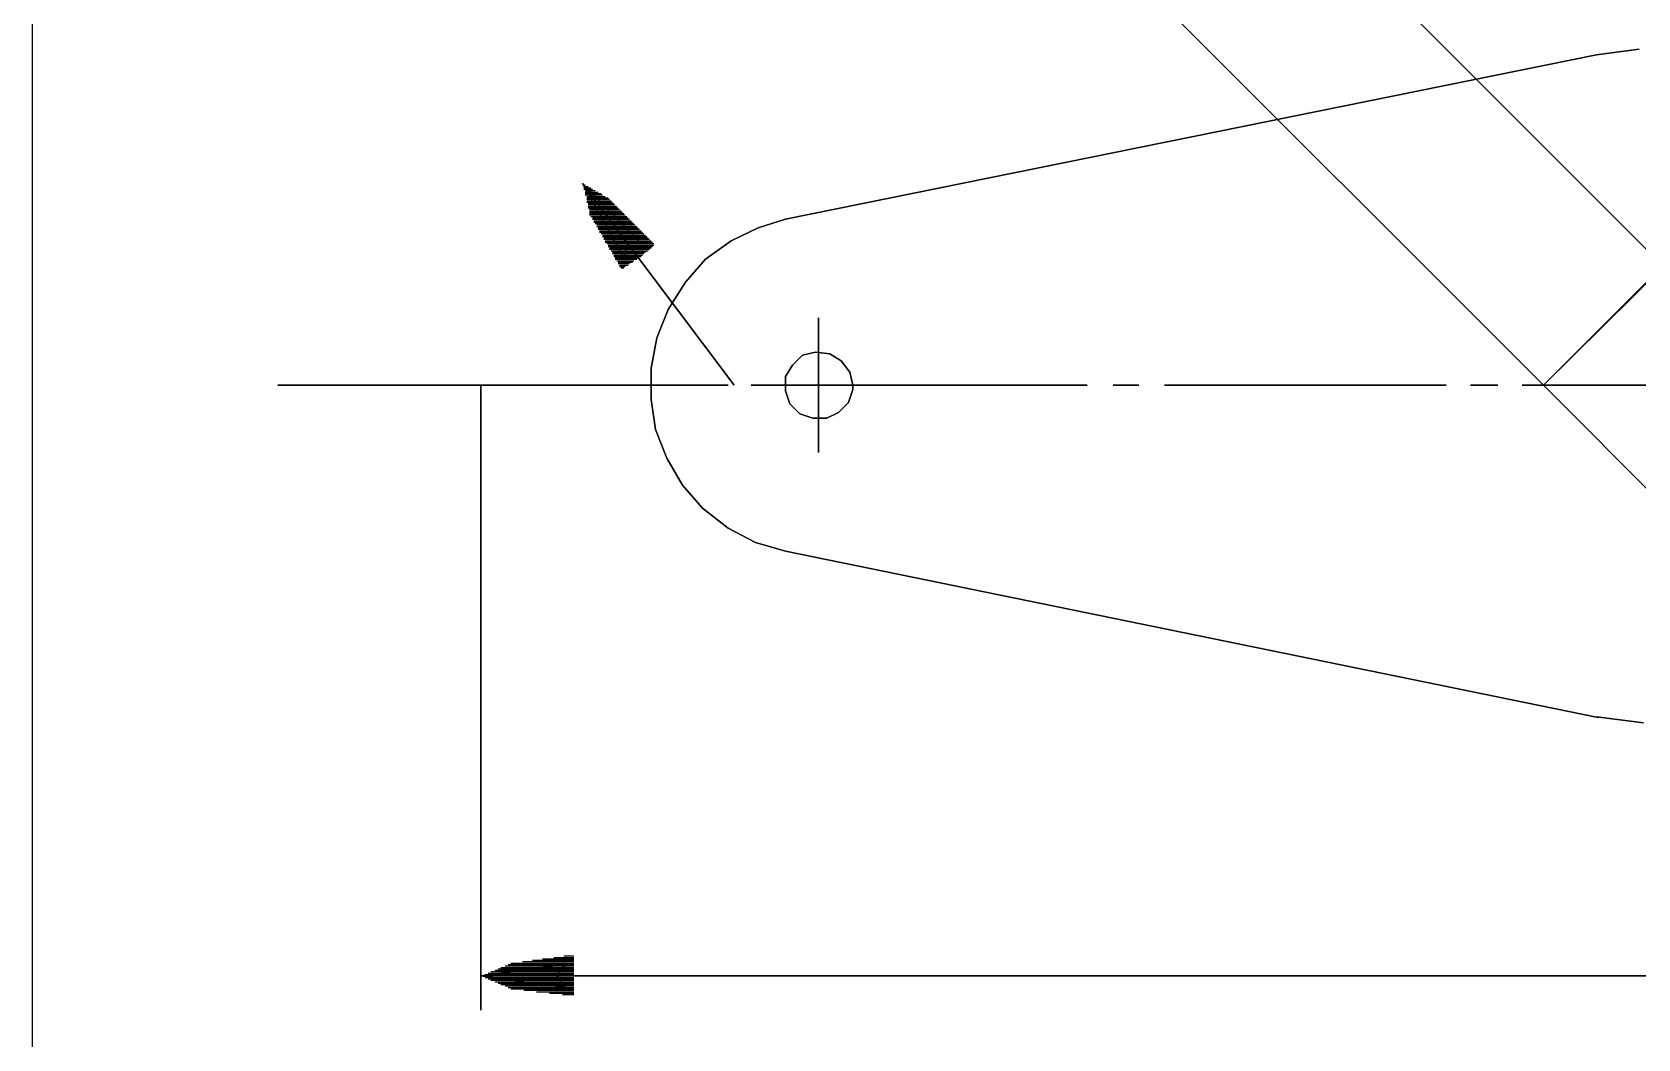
# Model space of a CAD drawing. Extents: x 20 to 206, y 5 to 293.
# Drawn here: x 20 to 115.1, y 192.9 to 252.5 of the extents above; entities that cross this region are included whole.
import ezdxf

# ---------------------------------------------------------------- set-up
doc = ezdxf.new("R2010")
doc.units = 0

msp = doc.modelspace()

# ---------------------------------------------------------------- linework, layer by layer
at = {"layer": 'P00017'}
msp.add_lwpolyline([(112.60666, 211.920662), (64.600665, 221.741994), (112.60666, 211.920662)], dxfattribs=at)
at = {"layer": 'P00018'}
msp.add_lwpolyline([(112.60666, 251.121327), (115.146665, 251.459996), (112.60666, 251.121327)], dxfattribs=at)
at = {"layer": 'P00022'}
msp.add_lwpolyline([(68.579998, 231.563326), (68.410666, 232.325327), (68.579998, 231.563326)], dxfattribs=at)
at = {"layer": 'P00023'}
msp.add_lwpolyline([(68.410666, 232.325327), (67.902665, 233.00266), (68.410666, 232.325327)], dxfattribs=at)
at = {"layer": 'P00024'}
msp.add_lwpolyline([(67.902665, 233.00266), (67.225332, 233.425992), (67.902665, 233.00266)], dxfattribs=at)
at = {"layer": 'P00025'}
msp.add_lwpolyline([(67.225332, 233.425992), (66.378663, 233.510661), (67.225332, 233.425992)], dxfattribs=at)
at = {"layer": 'P00026'}
msp.add_lwpolyline([(66.378663, 233.510661), (65.616667, 233.341329), (66.378663, 233.510661)], dxfattribs=at)
at = {"layer": 'P00027'}
msp.add_lwpolyline([(65.616667, 233.341329), (65.023997, 232.748659), (65.616667, 233.341329)], dxfattribs=at)
at = {"layer": 'P00028'}
msp.add_lwpolyline([(65.023997, 232.748659), (64.600665, 232.071327), (65.023997, 232.748659)], dxfattribs=at)
at = {"layer": 'P00029'}
msp.add_lwpolyline([(64.600665, 232.071327), (64.600665, 231.224662), (64.600665, 232.071327)], dxfattribs=at)
at = {"layer": 'P00030'}
msp.add_lwpolyline([(64.600665, 231.224662), (64.854665, 230.462661), (64.600665, 231.224662)], dxfattribs=at)
at = {"layer": 'P00031'}
msp.add_lwpolyline([(64.854665, 230.462661), (65.447329, 229.869991), (64.854665, 230.462661)], dxfattribs=at)
at = {"layer": 'P00032'}
msp.add_lwpolyline([(65.447329, 229.869991), (66.209331, 229.615996), (65.447329, 229.869991)], dxfattribs=at)
at = {"layer": 'P00033'}
msp.add_lwpolyline([(66.209331, 229.615996), (67.056001, 229.615996), (66.209331, 229.615996)], dxfattribs=at)
at = {"layer": 'P00034'}
msp.add_lwpolyline([(67.056001, 229.615996), (67.733333, 229.95466), (67.056001, 229.615996)], dxfattribs=at)
at = {"layer": 'P00035'}
msp.add_lwpolyline([(67.733333, 229.95466), (68.325997, 230.547329), (67.733333, 229.95466)], dxfattribs=at)
at = {"layer": 'P00036'}
msp.add_lwpolyline([(68.325997, 230.547329), (68.579998, 231.309325), (68.325997, 230.547329)], dxfattribs=at)
at = {"layer": 'P00037'}
msp.add_lwpolyline([(68.579998, 231.309325), (68.579998, 231.563326), (68.579998, 231.309325)], dxfattribs=at)
at = {"layer": 'P00054'}
msp.add_lwpolyline([(64.600665, 241.384658), (112.60666, 251.121327), (64.600665, 241.384658)], dxfattribs=at)
at = {"layer": 'P00057'}
msp.add_lwpolyline([(115.400665, 211.581993), (112.775997, 211.920662), (115.400665, 211.581993)], dxfattribs=at)
at = {"layer": 'P00058'}
msp.add_lwpolyline([(112.775997, 211.920662), (112.60666, 211.920662), (112.775997, 211.920662)], dxfattribs=at)
at = {"layer": 'P00059'}
msp.add_lwpolyline([(64.600665, 221.741994), (62.822667, 222.249995), (64.600665, 221.741994)], dxfattribs=at)
at = {"layer": 'P00060'}
msp.add_lwpolyline([(62.822667, 222.249995), (61.213996, 223.096659), (62.822667, 222.249995)], dxfattribs=at)
at = {"layer": 'P00061'}
msp.add_lwpolyline([(61.213996, 223.096659), (59.689999, 224.281993), (61.213996, 223.096659)], dxfattribs=at)
at = {"layer": 'P00062'}
msp.add_lwpolyline([(59.689999, 224.281993), (58.504665, 225.636658), (59.689999, 224.281993)], dxfattribs=at)
at = {"layer": 'P00063'}
msp.add_lwpolyline([(58.504665, 225.636658), (57.573332, 227.245329), (58.504665, 225.636658)], dxfattribs=at)
at = {"layer": 'P00064'}
msp.add_lwpolyline([(57.573332, 227.245329), (56.896, 228.938658), (57.573332, 227.245329)], dxfattribs=at)
at = {"layer": 'P00065'}
msp.add_lwpolyline([(56.896, 228.938658), (56.641999, 230.716661), (56.896, 228.938658)], dxfattribs=at)
at = {"layer": 'P00066'}
msp.add_lwpolyline([(56.641999, 230.716661), (56.641999, 232.579328), (56.641999, 230.716661)], dxfattribs=at)
at = {"layer": 'P00067'}
msp.add_lwpolyline([(56.641999, 232.579328), (56.980663, 234.357325), (56.641999, 232.579328)], dxfattribs=at)
at = {"layer": 'P00068'}
msp.add_lwpolyline([(56.980663, 234.357325), (57.658001, 236.05066), (56.980663, 234.357325)], dxfattribs=at)
at = {"layer": 'P00069'}
msp.add_lwpolyline([(57.658001, 236.05066), (58.673997, 237.659325), (57.658001, 236.05066)], dxfattribs=at)
at = {"layer": 'P00070'}
msp.add_lwpolyline([(58.673997, 237.659325), (59.859331, 239.013996), (58.673997, 237.659325)], dxfattribs=at)
at = {"layer": 'P00071'}
msp.add_lwpolyline([(59.859331, 239.013996), (61.383333, 240.114661), (59.859331, 239.013996)], dxfattribs=at)
at = {"layer": 'P00072'}
msp.add_lwpolyline([(61.383333, 240.114661), (62.991999, 240.876662), (61.383333, 240.114661)], dxfattribs=at)
at = {"layer": 'P00073'}
msp.add_lwpolyline([(62.991999, 240.876662), (64.600665, 241.384658), (62.991999, 240.876662)], dxfattribs=at)
at = {"layer": 'P00074'}
msp.add_lwpolyline([(116.585993, 224.45133), (109.474003, 231.563326), (116.585993, 224.45133)], dxfattribs=at)
at = {"layer": 'P00077'}
msp.add_lwpolyline([(109.474003, 231.563326), (116.585993, 238.590658), (109.474003, 231.563326)], dxfattribs=at)
at = {"layer": 'P00078'}
msp.add_lwpolyline([(62.568667, 231.563326), (66.548, 231.563326), (62.568667, 231.563326)], dxfattribs=at)
at = {"layer": 'P00079'}
msp.add_lwpolyline([(70.527333, 231.563326), (66.548, 231.563326), (70.527333, 231.563326)], dxfattribs=at)
at = {"layer": 'P00080'}
msp.add_lwpolyline([(66.548, 227.583993), (66.548, 231.563326), (66.548, 227.583993)], dxfattribs=at)
at = {"layer": 'P00081'}
msp.add_lwpolyline([(66.548, 235.542659), (66.548, 231.563326), (66.548, 235.542659)], dxfattribs=at)
at = {"layer": 'P00091'}
msp.add_lwpolyline([(44.534666, 231.563326), (61.213996, 231.563326), (44.534666, 231.563326)], dxfattribs=at)
at = {"layer": 'P00092'}
msp.add_lwpolyline([(62.737999, 231.563326), (64.261996, 231.563326), (62.737999, 231.563326)], dxfattribs=at)
at = {"layer": 'P00093'}
msp.add_lwpolyline([(65.785998, 231.563326), (82.465331, 231.563326), (65.785998, 231.563326)], dxfattribs=at)
at = {"layer": 'P00094'}
msp.add_lwpolyline([(83.989334, 231.563326), (85.513331, 231.563326), (83.989334, 231.563326)], dxfattribs=at)
at = {"layer": 'P00095'}
msp.add_lwpolyline([(87.037334, 231.563326), (103.716667, 231.563326), (87.037334, 231.563326)], dxfattribs=at)
at = {"layer": 'P00096'}
msp.add_lwpolyline([(105.155995, 231.563326), (106.764661, 231.563326), (105.155995, 231.563326)], dxfattribs=at)
at = {"layer": 'P00097'}
msp.add_lwpolyline([(108.204, 231.563326), (124.883333, 231.563326), (108.204, 231.563326)], dxfattribs=at)
at = {"layer": 'P00102'}
msp.add_lwpolyline([(34.543999, 231.563326), (46.566667, 231.563326), (34.543999, 231.563326)], dxfattribs=at)
at = {"layer": 'P00104'}
msp.add_lwpolyline([(46.566667, 231.563326), (46.566667, 194.563996), (46.566667, 231.563326)], dxfattribs=at)
at = {"layer": 'P00107'}
msp.add_lwpolyline([(109.474003, 231.563326), (85.343999, 255.693326), (109.474003, 231.563326)], dxfattribs=at)
at = {"layer": 'P00109'}
msp.add_lwpolyline([(116.585993, 238.590658), (92.455995, 262.720659), (116.585993, 238.590658)], dxfattribs=at)
at = {"layer": 'P00111'}
msp.add_lwpolyline([(109.474003, 231.563326), (134.281328, 256.370659), (109.474003, 231.563326)], dxfattribs=at)
at = {"layer": 'P00127'}
msp.add_lwpolyline([(51.477333, 197.781328), (52.069997, 197.781328)], dxfattribs=at)
at = {"layer": 'P00128'}
msp.add_lwpolyline([(50.884663, 197.696665), (52.069997, 197.696665)], dxfattribs=at)
at = {"layer": 'P00129'}
msp.add_lwpolyline([(50.207331, 197.611991), (52.069997, 197.611991)], dxfattribs=at)
at = {"layer": 'P00130'}
msp.add_lwpolyline([(49.614666, 197.527327), (52.069997, 197.527327)], dxfattribs=at)
at = {"layer": 'P00131'}
msp.add_lwpolyline([(49.021997, 197.442664), (52.069997, 197.442664)], dxfattribs=at)
at = {"layer": 'P00132'}
msp.add_lwpolyline([(48.344664, 197.35799), (52.069997, 197.35799)], dxfattribs=at)
at = {"layer": 'P00133'}
msp.add_lwpolyline([(48.175332, 197.273327), (52.069997, 197.273327)], dxfattribs=at)
at = {"layer": 'P00134'}
msp.add_lwpolyline([(48.006001, 197.188664), (52.069997, 197.188664)], dxfattribs=at)
at = {"layer": 'P00135'}
msp.add_lwpolyline([(47.752, 197.10399), (52.069997, 197.10399)], dxfattribs=at)
at = {"layer": 'P00136'}
msp.add_lwpolyline([(47.582663, 197.019326), (52.069997, 197.019326)], dxfattribs=at)
at = {"layer": 'P00137'}
msp.add_lwpolyline([(47.413331, 196.934663), (52.069997, 196.934663)], dxfattribs=at)
at = {"layer": 'P00138'}
msp.add_lwpolyline([(47.159331, 196.849989), (52.069997, 196.849989)], dxfattribs=at)
at = {"layer": 'P00139'}
msp.add_lwpolyline([(46.989999, 196.765326), (52.069997, 196.765326)], dxfattribs=at)
at = {"layer": 'P00140'}
msp.add_lwpolyline([(46.820667, 196.680663), (52.069997, 196.680663)], dxfattribs=at)
at = {"layer": 'P00141'}
msp.add_lwpolyline([(46.566667, 196.596), (52.069997, 196.596)], dxfattribs=at)
at = {"layer": 'P00142'}
msp.add_lwpolyline([(46.820667, 196.511326), (52.069997, 196.511326)], dxfattribs=at)
at = {"layer": 'P00143'}
msp.add_lwpolyline([(46.989999, 196.426662), (52.069997, 196.426662)], dxfattribs=at)
at = {"layer": 'P00144'}
msp.add_lwpolyline([(47.159331, 196.341999), (52.069997, 196.341999)], dxfattribs=at)
at = {"layer": 'P00145'}
msp.add_lwpolyline([(47.413331, 196.257325), (52.069997, 196.257325)], dxfattribs=at)
at = {"layer": 'P00146'}
msp.add_lwpolyline([(47.582663, 196.172662), (52.069997, 196.172662)], dxfattribs=at)
at = {"layer": 'P00147'}
msp.add_lwpolyline([(47.752, 196.087999), (52.069997, 196.087999)], dxfattribs=at)
at = {"layer": 'P00148'}
msp.add_lwpolyline([(48.006001, 196.003325), (52.069997, 196.003325)], dxfattribs=at)
at = {"layer": 'P00149'}
msp.add_lwpolyline([(48.175332, 195.918661), (52.069997, 195.918661)], dxfattribs=at)
at = {"layer": 'P00150'}
msp.add_lwpolyline([(48.344664, 195.833998), (52.069997, 195.833998)], dxfattribs=at)
at = {"layer": 'P00151'}
msp.add_lwpolyline([(49.106666, 195.749324), (52.069997, 195.749324)], dxfattribs=at)
at = {"layer": 'P00152'}
msp.add_lwpolyline([(49.868667, 195.664661), (52.069997, 195.664661)], dxfattribs=at)
at = {"layer": 'P00153'}
msp.add_lwpolyline([(50.630668, 195.579998), (52.069997, 195.579998)], dxfattribs=at)
at = {"layer": 'P00154'}
msp.add_lwpolyline([(51.392664, 195.495324), (52.069997, 195.495324), (51.392664, 195.495324)], dxfattribs=at)
at = {"layer": 'P00155'}
msp.add_lwpolyline([(46.566667, 196.596), (51.562001, 197.273327), (46.566667, 196.596)], dxfattribs=at)
at = {"layer": 'P00156'}
msp.add_lwpolyline([(51.562001, 197.273327), (51.054, 196.596), (51.562001, 197.273327)], dxfattribs=at)
at = {"layer": 'P00157'}
msp.add_lwpolyline([(51.054, 196.596), (51.562001, 195.918661), (51.054, 196.596)], dxfattribs=at)
at = {"layer": 'P00158'}
msp.add_lwpolyline([(51.562001, 195.918661), (46.566667, 196.596), (51.562001, 195.918661)], dxfattribs=at)
at = {"layer": 'P00159'}
msp.add_lwpolyline([(50.969332, 197.188664), (51.562001, 197.188664)], dxfattribs=at)
at = {"layer": 'P00160'}
msp.add_lwpolyline([(50.376668, 197.10399), (51.477333, 197.10399)], dxfattribs=at)
at = {"layer": 'P00161'}
msp.add_lwpolyline([(49.69933, 197.019326), (51.392664, 197.019326)], dxfattribs=at)
at = {"layer": 'P00162'}
msp.add_lwpolyline([(49.106666, 196.934663), (51.308001, 196.934663)], dxfattribs=at)
at = {"layer": 'P00163'}
msp.add_lwpolyline([(48.514002, 196.849989), (51.308001, 196.849989)], dxfattribs=at)
at = {"layer": 'P00164'}
msp.add_lwpolyline([(47.836663, 196.765326), (51.223332, 196.765326)], dxfattribs=at)
at = {"layer": 'P00165'}
msp.add_lwpolyline([(47.243999, 196.680663), (51.138664, 196.680663), (47.243999, 196.680663)], dxfattribs=at)
at = {"layer": 'P00166'}
msp.add_lwpolyline([(46.566667, 196.596), (51.054, 196.596)], dxfattribs=at)
at = {"layer": 'P00167'}
msp.add_lwpolyline([(47.243999, 196.511326), (51.138664, 196.511326)], dxfattribs=at)
at = {"layer": 'P00168'}
msp.add_lwpolyline([(47.836663, 196.426662), (51.223332, 196.426662)], dxfattribs=at)
at = {"layer": 'P00169'}
msp.add_lwpolyline([(48.514002, 196.341999), (51.308001, 196.341999)], dxfattribs=at)
at = {"layer": 'P00170'}
msp.add_lwpolyline([(49.106666, 196.257325), (51.308001, 196.257325)], dxfattribs=at)
at = {"layer": 'P00171'}
msp.add_lwpolyline([(49.69933, 196.172662), (51.392664, 196.172662)], dxfattribs=at)
at = {"layer": 'P00172'}
msp.add_lwpolyline([(50.376668, 196.087999), (51.477333, 196.087999)], dxfattribs=at)
at = {"layer": 'P00173'}
msp.add_lwpolyline([(50.969332, 196.003325), (51.562001, 196.003325), (50.969332, 196.003325)], dxfattribs=at)
at = {"layer": 'P00221'}
msp.add_lwpolyline([(46.566667, 196.596), (186.60532, 196.596), (46.566667, 196.596)], dxfattribs=at)
at = {"layer": 'P00222'}
msp.add_lwpolyline([(52.662666, 243.416661), (52.747335, 243.416661)], dxfattribs=at)
at = {"layer": 'P00223'}
msp.add_lwpolyline([(52.662666, 243.331993), (52.916667, 243.331993)], dxfattribs=at)
at = {"layer": 'P00224'}
msp.add_lwpolyline([(52.662666, 243.247329), (53.085998, 243.247329)], dxfattribs=at)
at = {"layer": 'P00225'}
msp.add_lwpolyline([(52.662666, 243.162661), (53.170667, 243.162661)], dxfattribs=at)
at = {"layer": 'P00226'}
msp.add_lwpolyline([(52.747335, 243.077992), (53.339999, 243.077992)], dxfattribs=at)
at = {"layer": 'P00227'}
msp.add_lwpolyline([(52.747335, 242.993329), (53.509331, 242.993329)], dxfattribs=at)
at = {"layer": 'P00228'}
msp.add_lwpolyline([(52.747335, 242.90866), (53.678668, 242.90866)], dxfattribs=at)
at = {"layer": 'P00229'}
msp.add_lwpolyline([(52.747335, 242.823992), (53.763331, 242.823992)], dxfattribs=at)
at = {"layer": 'P00230'}
msp.add_lwpolyline([(52.831998, 242.739329), (53.932663, 242.739329)], dxfattribs=at)
at = {"layer": 'P00231'}
msp.add_lwpolyline([(52.831998, 242.65466), (54.102, 242.65466)], dxfattribs=at)
at = {"layer": 'P00232'}
msp.add_lwpolyline([(52.831998, 242.569991), (54.186663, 242.569991)], dxfattribs=at)
at = {"layer": 'P00233'}
msp.add_lwpolyline([(52.831998, 242.485328), (54.271332, 242.485328)], dxfattribs=at)
at = {"layer": 'P00234'}
msp.add_lwpolyline([(52.831998, 242.40066), (54.356001, 242.40066)], dxfattribs=at)
at = {"layer": 'P00235'}
msp.add_lwpolyline([(52.916667, 242.315991), (54.440664, 242.315991)], dxfattribs=at)
at = {"layer": 'P00236'}
msp.add_lwpolyline([(52.916667, 242.231328), (54.525332, 242.231328)], dxfattribs=at)
at = {"layer": 'P00237'}
msp.add_lwpolyline([(52.916667, 242.146659), (54.610001, 242.146659)], dxfattribs=at)
at = {"layer": 'P00238'}
msp.add_lwpolyline([(52.916667, 242.061996), (54.694664, 242.061996)], dxfattribs=at)
at = {"layer": 'P00239'}
msp.add_lwpolyline([(53.00133, 241.977327), (54.779333, 241.977327)], dxfattribs=at)
at = {"layer": 'P00240'}
msp.add_lwpolyline([(53.00133, 241.892659), (54.863996, 241.892659)], dxfattribs=at)
at = {"layer": 'P00241'}
msp.add_lwpolyline([(53.00133, 241.807995), (54.948665, 241.807995)], dxfattribs=at)
at = {"layer": 'P00242'}
msp.add_lwpolyline([(53.00133, 241.723327), (55.033333, 241.723327)], dxfattribs=at)
at = {"layer": 'P00243'}
msp.add_lwpolyline([(53.00133, 241.638658), (55.117997, 241.638658)], dxfattribs=at)
at = {"layer": 'P00244'}
msp.add_lwpolyline([(53.085998, 241.553995), (55.202665, 241.553995)], dxfattribs=at)
at = {"layer": 'P00245'}
msp.add_lwpolyline([(53.170667, 241.469326), (55.287334, 241.469326)], dxfattribs=at)
at = {"layer": 'P00246'}
msp.add_lwpolyline([(53.170667, 241.384658), (55.371997, 241.384658)], dxfattribs=at)
at = {"layer": 'P00247'}
msp.add_lwpolyline([(53.25533, 241.299995), (55.456666, 241.299995)], dxfattribs=at)
at = {"layer": 'P00248'}
msp.add_lwpolyline([(53.25533, 241.215326), (55.541334, 241.215326)], dxfattribs=at)
at = {"layer": 'P00249'}
msp.add_lwpolyline([(53.339999, 241.130663), (55.625997, 241.130663)], dxfattribs=at)
at = {"layer": 'P00250'}
msp.add_lwpolyline([(53.424668, 241.045994), (55.710666, 241.045994)], dxfattribs=at)
at = {"layer": 'P00251'}
msp.add_lwpolyline([(53.424668, 240.961326), (55.795335, 240.961326)], dxfattribs=at)
at = {"layer": 'P00252'}
msp.add_lwpolyline([(53.509331, 240.876662), (55.879998, 240.876662)], dxfattribs=at)
at = {"layer": 'P00253'}
msp.add_lwpolyline([(53.509331, 240.791994), (55.964666, 240.791994)], dxfattribs=at)
at = {"layer": 'P00254'}
msp.add_lwpolyline([(53.593999, 240.707325), (56.04933, 240.707325)], dxfattribs=at)
at = {"layer": 'P00255'}
msp.add_lwpolyline([(53.593999, 240.622662), (56.133998, 240.622662)], dxfattribs=at)
at = {"layer": 'P00256'}
msp.add_lwpolyline([(53.678668, 240.537993), (56.218667, 240.537993)], dxfattribs=at)
at = {"layer": 'P00257'}
msp.add_lwpolyline([(53.763331, 240.453325), (56.30333, 240.453325)], dxfattribs=at)
at = {"layer": 'P00258'}
msp.add_lwpolyline([(53.763331, 240.368661), (56.387999, 240.368661)], dxfattribs=at)
at = {"layer": 'P00259'}
msp.add_lwpolyline([(53.848, 240.283993), (56.472667, 240.283993)], dxfattribs=at)
at = {"layer": 'P00260'}
msp.add_lwpolyline([(53.848, 240.199324), (56.557331, 240.199324)], dxfattribs=at)
at = {"layer": 'P00261'}
msp.add_lwpolyline([(53.932663, 240.114661), (56.641999, 240.114661)], dxfattribs=at)
at = {"layer": 'P00262'}
msp.add_lwpolyline([(53.932663, 240.029992), (56.726668, 240.029992)], dxfattribs=at)
at = {"layer": 'P00263'}
msp.add_lwpolyline([(54.017332, 239.945329), (56.811331, 239.945329)], dxfattribs=at)
at = {"layer": 'P00264'}
msp.add_lwpolyline([(54.102, 239.860661), (56.811331, 239.860661)], dxfattribs=at)
at = {"layer": 'P00265'}
msp.add_lwpolyline([(54.102, 239.775992), (56.726668, 239.775992)], dxfattribs=at)
at = {"layer": 'P00266'}
msp.add_lwpolyline([(54.186663, 239.691329), (56.641999, 239.691329)], dxfattribs=at)
at = {"layer": 'P00267'}
msp.add_lwpolyline([(54.186663, 239.60666), (56.557331, 239.60666)], dxfattribs=at)
at = {"layer": 'P00268'}
msp.add_lwpolyline([(54.271332, 239.521992), (56.472667, 239.521992)], dxfattribs=at)
at = {"layer": 'P00269'}
msp.add_lwpolyline([(54.356001, 239.437328), (56.30333, 239.437328)], dxfattribs=at)
at = {"layer": 'P00270'}
msp.add_lwpolyline([(54.356001, 239.35266), (56.218667, 239.35266)], dxfattribs=at)
at = {"layer": 'P00271'}
msp.add_lwpolyline([(54.440664, 239.267991), (56.133998, 239.267991)], dxfattribs=at)
at = {"layer": 'P00272'}
msp.add_lwpolyline([(54.440664, 239.183328), (56.04933, 239.183328)], dxfattribs=at)
at = {"layer": 'P00273'}
msp.add_lwpolyline([(54.525332, 239.098659), (55.879998, 239.098659)], dxfattribs=at)
at = {"layer": 'P00274'}
msp.add_lwpolyline([(54.525332, 239.013996), (55.795335, 239.013996)], dxfattribs=at)
at = {"layer": 'P00275'}
msp.add_lwpolyline([(54.610001, 238.929328), (55.625997, 238.929328)], dxfattribs=at)
at = {"layer": 'P00276'}
msp.add_lwpolyline([(54.694664, 238.844659), (55.541334, 238.844659)], dxfattribs=at)
at = {"layer": 'P00277'}
msp.add_lwpolyline([(54.694664, 238.759996), (55.371997, 238.759996)], dxfattribs=at)
at = {"layer": 'P00278'}
msp.add_lwpolyline([(54.779333, 238.675327), (55.287334, 238.675327)], dxfattribs=at)
at = {"layer": 'P00279'}
msp.add_lwpolyline([(54.779333, 238.590658), (55.117997, 238.590658)], dxfattribs=at)
at = {"layer": 'P00280'}
msp.add_lwpolyline([(54.863996, 238.505995), (55.033333, 238.505995), (54.863996, 238.505995)], dxfattribs=at)
at = {"layer": 'P00281'}
msp.add_lwpolyline([(52.577998, 243.501325), (56.04933, 239.945329), (52.577998, 243.501325)], dxfattribs=at)
at = {"layer": 'P00282'}
msp.add_lwpolyline([(56.04933, 239.945329), (55.287334, 239.945329), (56.04933, 239.945329)], dxfattribs=at)
at = {"layer": 'P00283'}
msp.add_lwpolyline([(55.287334, 239.945329), (55.033333, 239.098659), (55.287334, 239.945329)], dxfattribs=at)
at = {"layer": 'P00284'}
msp.add_lwpolyline([(55.033333, 239.098659), (52.577998, 243.501325), (55.033333, 239.098659)], dxfattribs=at)
at = {"layer": 'P00285'}
msp.add_lwpolyline([(52.916667, 243.077992), (53.00133, 243.077992), (53.085998, 242.993329), (53.170667, 242.90866), (53.25533, 242.823992)], dxfattribs=at)
at = {"layer": 'P00286'}
msp.add_lwpolyline([(53.170667, 242.739329), (53.339999, 242.739329)], dxfattribs=at)
at = {"layer": 'P00287'}
msp.add_lwpolyline([(53.25533, 242.65466), (53.424668, 242.65466)], dxfattribs=at)
at = {"layer": 'P00288'}
msp.add_lwpolyline([(53.339999, 242.569991), (53.509331, 242.569991)], dxfattribs=at)
at = {"layer": 'P00289'}
msp.add_lwpolyline([(53.424668, 242.485328), (53.593999, 242.485328)], dxfattribs=at)
at = {"layer": 'P00290'}
msp.add_lwpolyline([(53.424668, 242.40066), (53.678668, 242.40066)], dxfattribs=at)
at = {"layer": 'P00291'}
msp.add_lwpolyline([(53.509331, 242.315991), (53.763331, 242.315991)], dxfattribs=at)
at = {"layer": 'P00292'}
msp.add_lwpolyline([(53.593999, 242.231328), (53.848, 242.231328)], dxfattribs=at)
at = {"layer": 'P00293'}
msp.add_lwpolyline([(53.678668, 242.146659), (53.932663, 242.146659)], dxfattribs=at)
at = {"layer": 'P00294'}
msp.add_lwpolyline([(53.678668, 242.061996), (54.017332, 242.061996)], dxfattribs=at)
at = {"layer": 'P00295'}
msp.add_lwpolyline([(53.763331, 241.977327), (54.102, 241.977327)], dxfattribs=at)
at = {"layer": 'P00296'}
msp.add_lwpolyline([(53.848, 241.892659), (54.186663, 241.892659)], dxfattribs=at)
at = {"layer": 'P00297'}
msp.add_lwpolyline([(53.932663, 241.807995), (54.271332, 241.807995)], dxfattribs=at)
at = {"layer": 'P00298'}
msp.add_lwpolyline([(53.932663, 241.723327), (54.356001, 241.723327)], dxfattribs=at)
at = {"layer": 'P00299'}
msp.add_lwpolyline([(54.017332, 241.638658), (54.440664, 241.638658)], dxfattribs=at)
at = {"layer": 'P00300'}
msp.add_lwpolyline([(54.102, 241.553995), (54.525332, 241.553995)], dxfattribs=at)
at = {"layer": 'P00301'}
msp.add_lwpolyline([(54.186663, 241.469326), (54.610001, 241.469326)], dxfattribs=at)
at = {"layer": 'P00302'}
msp.add_lwpolyline([(54.271332, 241.384658), (54.694664, 241.384658)], dxfattribs=at)
at = {"layer": 'P00303'}
msp.add_lwpolyline([(54.271332, 241.299995), (54.779333, 241.299995)], dxfattribs=at)
at = {"layer": 'P00304'}
msp.add_lwpolyline([(54.356001, 241.215326), (54.863996, 241.215326)], dxfattribs=at)
at = {"layer": 'P00305'}
msp.add_lwpolyline([(54.440664, 241.130663), (54.948665, 241.130663)], dxfattribs=at)
at = {"layer": 'P00306'}
msp.add_lwpolyline([(54.525332, 241.045994), (55.033333, 241.045994)], dxfattribs=at)
at = {"layer": 'P00307'}
msp.add_lwpolyline([(54.525332, 240.961326), (55.117997, 240.961326)], dxfattribs=at)
at = {"layer": 'P00308'}
msp.add_lwpolyline([(54.610001, 240.876662), (55.202665, 240.876662)], dxfattribs=at)
at = {"layer": 'P00309'}
msp.add_lwpolyline([(54.694664, 240.791994), (55.287334, 240.791994)], dxfattribs=at)
at = {"layer": 'P00310'}
msp.add_lwpolyline([(54.779333, 240.707325), (55.371997, 240.707325)], dxfattribs=at)
at = {"layer": 'P00311'}
msp.add_lwpolyline([(54.779333, 240.622662), (55.456666, 240.622662)], dxfattribs=at)
at = {"layer": 'P00312'}
msp.add_lwpolyline([(54.863996, 240.537993), (55.541334, 240.537993)], dxfattribs=at)
at = {"layer": 'P00313'}
msp.add_lwpolyline([(54.948665, 240.453325), (55.625997, 240.453325)], dxfattribs=at)
at = {"layer": 'P00314'}
msp.add_lwpolyline([(55.033333, 240.368661), (55.710666, 240.368661)], dxfattribs=at)
at = {"layer": 'P00315'}
msp.add_lwpolyline([(55.033333, 240.283993), (55.795335, 240.283993)], dxfattribs=at)
at = {"layer": 'P00316'}
msp.add_lwpolyline([(55.117997, 240.199324), (55.879998, 240.199324)], dxfattribs=at)
at = {"layer": 'P00317'}
msp.add_lwpolyline([(55.202665, 240.114661), (55.964666, 240.114661)], dxfattribs=at)
at = {"layer": 'P00318'}
msp.add_lwpolyline([(55.287334, 240.029992), (56.04933, 240.029992), (55.287334, 240.029992)], dxfattribs=at)
at = {"layer": 'P00319'}
msp.add_lwpolyline([(52.747335, 243.247329), (52.831998, 243.247329), (52.916667, 243.162661)], dxfattribs=at)
at = {"layer": 'P00320'}
msp.add_lwpolyline([(52.831998, 243.077992), (52.916667, 243.077992), (53.00133, 242.993329)], dxfattribs=at)
at = {"layer": 'P00321'}
msp.add_lwpolyline([(52.916667, 242.90866), (53.085998, 242.90866)], dxfattribs=at)
at = {"layer": 'P00322'}
msp.add_lwpolyline([(53.00133, 242.823992), (53.170667, 242.823992)], dxfattribs=at)
at = {"layer": 'P00323'}
msp.add_lwpolyline([(53.085998, 242.739329), (53.170667, 242.739329)], dxfattribs=at)
at = {"layer": 'P00324'}
msp.add_lwpolyline([(53.085998, 242.65466), (53.25533, 242.65466)], dxfattribs=at)
at = {"layer": 'P00325'}
msp.add_lwpolyline([(53.170667, 242.569991), (53.339999, 242.569991)], dxfattribs=at)
at = {"layer": 'P00326'}
msp.add_lwpolyline([(53.170667, 242.485328), (53.424668, 242.485328)], dxfattribs=at)
at = {"layer": 'P00327'}
msp.add_lwpolyline([(53.25533, 242.40066), (53.424668, 242.40066)], dxfattribs=at)
at = {"layer": 'P00328'}
msp.add_lwpolyline([(53.25533, 242.315991), (53.509331, 242.315991)], dxfattribs=at)
at = {"layer": 'P00329'}
msp.add_lwpolyline([(53.339999, 242.231328), (53.593999, 242.231328)], dxfattribs=at)
at = {"layer": 'P00330'}
msp.add_lwpolyline([(53.339999, 242.146659), (53.678668, 242.146659)], dxfattribs=at)
at = {"layer": 'P00331'}
msp.add_lwpolyline([(53.424668, 242.061996), (53.678668, 242.061996)], dxfattribs=at)
at = {"layer": 'P00332'}
msp.add_lwpolyline([(53.509331, 241.977327), (53.763331, 241.977327)], dxfattribs=at)
at = {"layer": 'P00333'}
msp.add_lwpolyline([(53.509331, 241.892659), (53.848, 241.892659)], dxfattribs=at)
at = {"layer": 'P00334'}
msp.add_lwpolyline([(53.593999, 241.807995), (53.932663, 241.807995)], dxfattribs=at)
at = {"layer": 'P00335'}
msp.add_lwpolyline([(53.593999, 241.723327), (53.932663, 241.723327)], dxfattribs=at)
at = {"layer": 'P00336'}
msp.add_lwpolyline([(53.678668, 241.638658), (54.017332, 241.638658)], dxfattribs=at)
at = {"layer": 'P00337'}
msp.add_lwpolyline([(53.678668, 241.553995), (54.102, 241.553995)], dxfattribs=at)
at = {"layer": 'P00338'}
msp.add_lwpolyline([(53.763331, 241.469326), (54.186663, 241.469326)], dxfattribs=at)
at = {"layer": 'P00339'}
msp.add_lwpolyline([(53.763331, 241.384658), (54.271332, 241.384658)], dxfattribs=at)
at = {"layer": 'P00340'}
msp.add_lwpolyline([(53.848, 241.299995), (54.271332, 241.299995)], dxfattribs=at)
at = {"layer": 'P00341'}
msp.add_lwpolyline([(53.932663, 241.215326), (54.356001, 241.215326)], dxfattribs=at)
at = {"layer": 'P00342'}
msp.add_lwpolyline([(53.932663, 241.130663), (54.440664, 241.130663)], dxfattribs=at)
at = {"layer": 'P00343'}
msp.add_lwpolyline([(54.017332, 241.045994), (54.525332, 241.045994)], dxfattribs=at)
at = {"layer": 'P00344'}
msp.add_lwpolyline([(54.017332, 240.961326), (54.525332, 240.961326)], dxfattribs=at)
at = {"layer": 'P00345'}
msp.add_lwpolyline([(54.102, 240.876662), (54.610001, 240.876662)], dxfattribs=at)
at = {"layer": 'P00346'}
msp.add_lwpolyline([(54.102, 240.791994), (54.694664, 240.791994)], dxfattribs=at)
at = {"layer": 'P00347'}
msp.add_lwpolyline([(54.186663, 240.707325), (54.779333, 240.707325)], dxfattribs=at)
at = {"layer": 'P00348'}
msp.add_lwpolyline([(54.186663, 240.622662), (54.779333, 240.622662)], dxfattribs=at)
at = {"layer": 'P00349'}
msp.add_lwpolyline([(54.271332, 240.537993), (54.863996, 240.537993)], dxfattribs=at)
at = {"layer": 'P00350'}
msp.add_lwpolyline([(54.356001, 240.453325), (54.948665, 240.453325)], dxfattribs=at)
at = {"layer": 'P00351'}
msp.add_lwpolyline([(54.356001, 240.368661), (55.033333, 240.368661)], dxfattribs=at)
at = {"layer": 'P00352'}
msp.add_lwpolyline([(54.440664, 240.283993), (55.033333, 240.283993)], dxfattribs=at)
at = {"layer": 'P00353'}
msp.add_lwpolyline([(54.440664, 240.199324), (55.117997, 240.199324)], dxfattribs=at)
at = {"layer": 'P00354'}
msp.add_lwpolyline([(54.525332, 240.114661), (55.202665, 240.114661)], dxfattribs=at)
at = {"layer": 'P00355'}
msp.add_lwpolyline([(54.525332, 240.029992), (55.287334, 240.029992)], dxfattribs=at)
at = {"layer": 'P00356'}
msp.add_lwpolyline([(54.610001, 239.945329), (55.287334, 239.945329)], dxfattribs=at)
at = {"layer": 'P00357'}
msp.add_lwpolyline([(54.610001, 239.860661), (55.287334, 239.860661)], dxfattribs=at)
at = {"layer": 'P00358'}
msp.add_lwpolyline([(54.694664, 239.775992), (55.287334, 239.775992)], dxfattribs=at)
at = {"layer": 'P00359'}
msp.add_lwpolyline([(54.779333, 239.691329), (55.287334, 239.691329)], dxfattribs=at)
at = {"layer": 'P00360'}
msp.add_lwpolyline([(54.779333, 239.60666), (55.202665, 239.60666)], dxfattribs=at)
at = {"layer": 'P00361'}
msp.add_lwpolyline([(54.863996, 239.521992), (55.202665, 239.521992)], dxfattribs=at)
at = {"layer": 'P00362'}
msp.add_lwpolyline([(54.863996, 239.437328), (55.202665, 239.437328)], dxfattribs=at)
at = {"layer": 'P00363'}
msp.add_lwpolyline([(54.948665, 239.35266), (55.117997, 239.35266)], dxfattribs=at)
at = {"layer": 'P00364'}
msp.add_lwpolyline([(54.948665, 239.267991), (55.117997, 239.267991)], dxfattribs=at)
at = {"layer": 'P00365'}
msp.add_lwpolyline([(55.033333, 239.183328), (55.117997, 239.183328), (55.033333, 239.183328)], dxfattribs=at)
at = {"layer": 'P00366'}
msp.add_lwpolyline([(61.552665, 231.563326), (52.577998, 243.501325), (61.552665, 231.563326)], dxfattribs=at)
at = {"layer": 'P01548'}
msp.add_lwpolyline([(20, 293.111326), (20, 5)], dxfattribs=at)

doc.saveas('drawing.dxf')
